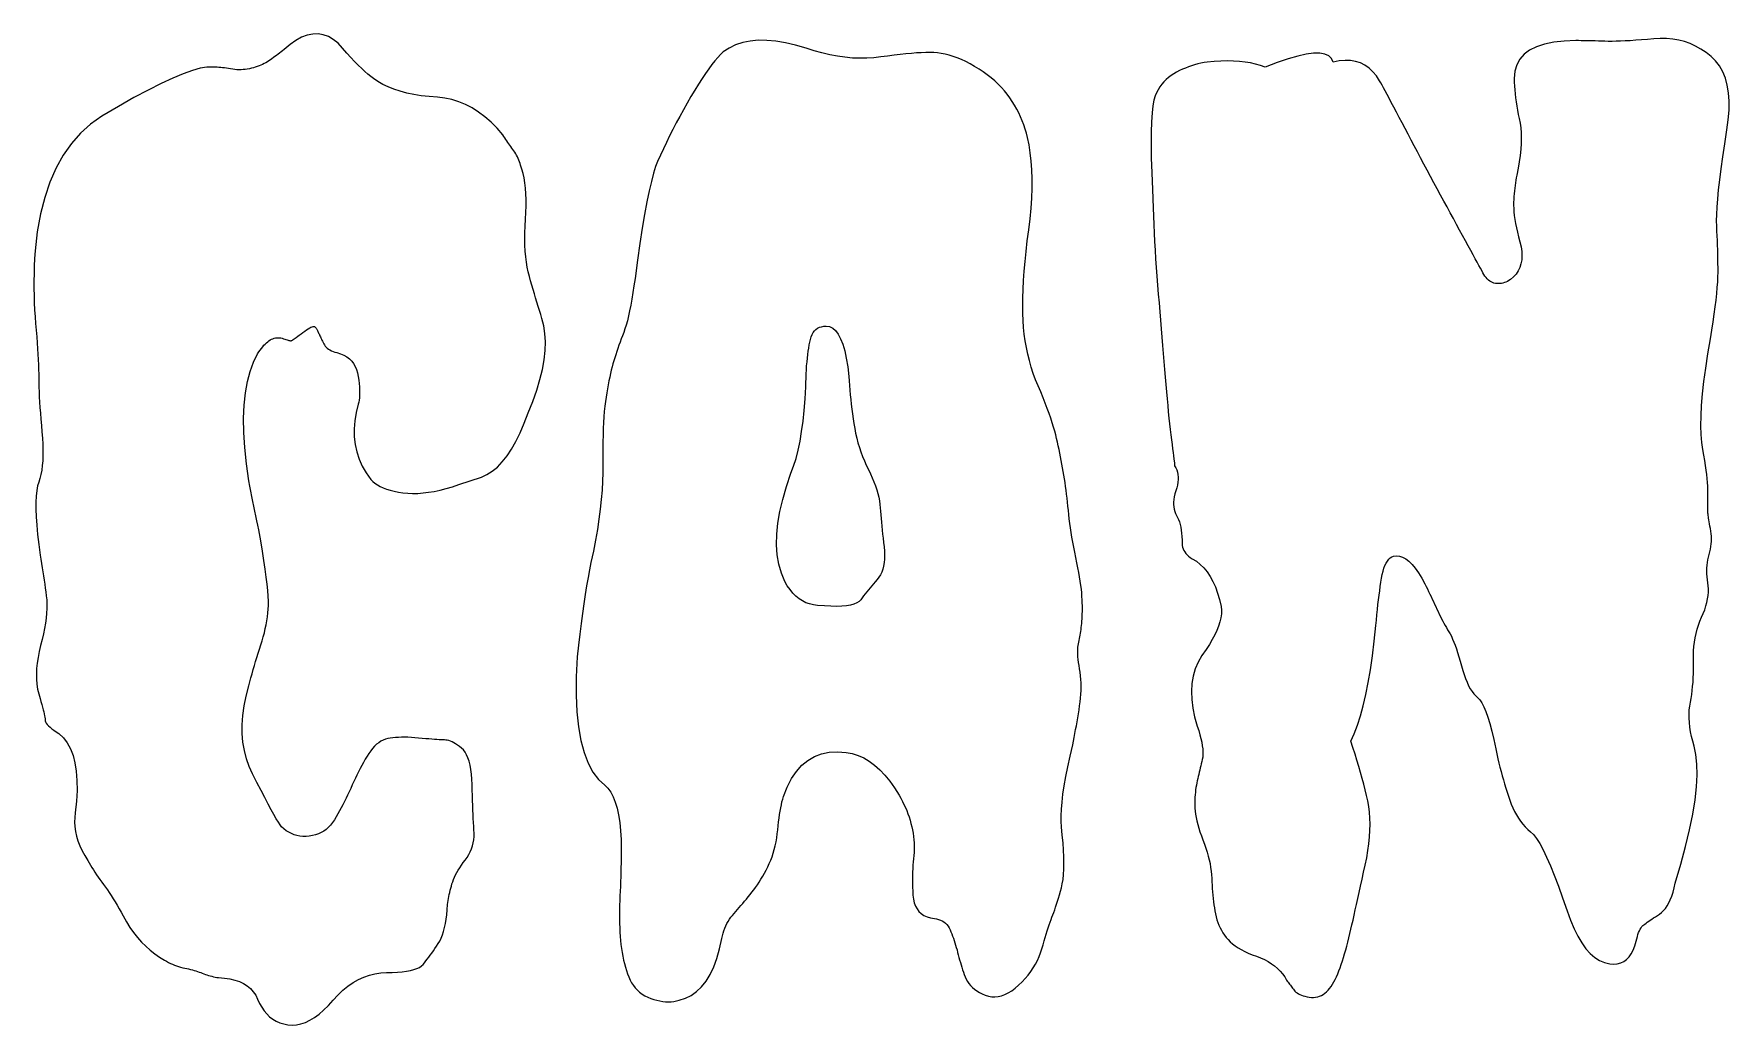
# Model space of a CAD drawing. Header units: millimetres. Extents: x 5 to 295, y 5 to 125.
# Drawn here: x 5 to 102.8, y 5 to 62.2 of the extents above; entities that cross this region are included whole.
import ezdxf

# ---------------------------------------------------------------- set-up
doc = ezdxf.new("R2010")
doc.units = ezdxf.units.MM

msp = doc.modelspace()

# ---------------------------------------------------------------- linework, layer by layer
at = {"layer": 'Schnitt'}
for points in [[(26.919, 58.703), (26.512, 58.788), (26.129, 58.888), (25.771, 59.005), (25.438, 59.138), (25.13, 59.287), (24.846, 59.452), (24.587, 59.632), (24.436, 59.744), (24.273, 59.876), (24.099, 60.029), (23.913, 60.201), (23.716, 60.394), (23.507, 60.608), (23.286, 60.842), (23.054, 61.096), (22.81, 61.37), (22.555, 61.665), (22.275, 61.883), (21.989, 62.045), (21.695, 62.15), (21.394, 62.199), (21.085, 62.191), (20.769, 62.126), (20.446, 62.005), (20.116, 61.827), (19.779, 61.593), (19.434, 61.302), (19.347, 61.23), (19.26, 61.159), (19.173, 61.09), (19.086, 61.023), (18.999, 60.957), (18.911, 60.892), (18.824, 60.829), (18.737, 60.767), (18.65, 60.707), (18.563, 60.648), (18.475, 60.592), (18.383, 60.538), (18.289, 60.487), (18.192, 60.439), (18.091, 60.394), (17.988, 60.352), (17.882, 60.313), (17.773, 60.277), (17.662, 60.243), (17.547, 60.213), (17.431, 60.186), (17.313, 60.165), (17.195, 60.149), (17.077, 60.138), (16.957, 60.131), (16.837, 60.13), (16.716, 60.134), (16.595, 60.143), (16.473, 60.157), (16.35, 60.177), (16.228, 60.197), (16.11, 60.216), (15.996, 60.232), (15.885, 60.246), (15.778, 60.258), (15.675, 60.268), (15.575, 60.276), (15.479, 60.281), (15.386, 60.284), (15.297, 60.286), (14.985, 60.283), (14.6, 60.219), (14.143, 60.092), (13.613, 59.902), (13.011, 59.651), (12.336, 59.336), (11.589, 58.96), (10.768, 58.521), (9.876, 58.019), (8.91, 57.455), (8.271, 56.999), (7.688, 56.471), (7.162, 55.872), (6.692, 55.202), (6.28, 54.461), (5.923, 53.649), (5.623, 52.766), (5.38, 51.812), (5.194, 50.786), (5.064, 49.689), (5.038, 49.242), (5.019, 48.801), (5.006, 48.366), (5, 47.936), (5, 47.512), (5.007, 47.094), (5.021, 46.682), (5.041, 46.275), (5.067, 45.875), (5.1, 45.48), (5.135, 45.096), (5.165, 44.727), (5.193, 44.373), (5.216, 44.034), (5.236, 43.711), (5.253, 43.403), (5.265, 43.11), (5.274, 42.832), (5.28, 42.57), (5.282, 42.323), (5.283, 42.076), (5.289, 41.816), (5.298, 41.542), (5.311, 41.255), (5.327, 40.953), (5.347, 40.638), (5.371, 40.309), (5.398, 39.966), (5.429, 39.609), (5.463, 39.238), (5.494, 38.87), (5.514, 38.518), (5.523, 38.185), (5.521, 37.868), (5.508, 37.569), (5.485, 37.288), (5.45, 37.023), (5.405, 36.777), (5.349, 36.547), (5.282, 36.335), (5.217, 36.11), (5.168, 35.842), (5.136, 35.53), (5.119, 35.174), (5.118, 34.775), (5.134, 34.332), (5.165, 33.846), (5.212, 33.316), (5.275, 32.743), (5.354, 32.126), (5.397, 31.88), (5.438, 31.637), (5.478, 31.395), (5.517, 31.156), (5.554, 30.919), (5.589, 30.684), (5.623, 30.452), (5.656, 30.221), (5.687, 29.993), (5.717, 29.767), (5.74, 29.536), (5.75, 29.292), (5.749, 29.037), (5.734, 28.768), (5.708, 28.488), (5.669, 28.195), (5.618, 27.89), (5.554, 27.572), (5.479, 27.243), (5.39, 26.9), (5.305, 26.556), (5.238, 26.221), (5.189, 25.894), (5.158, 25.577), (5.146, 25.267), (5.151, 24.967), (5.175, 24.675), (5.216, 24.392), (5.276, 24.118), (5.354, 23.852), (5.409, 23.67), (5.459, 23.501), (5.502, 23.345), (5.54, 23.202), (5.572, 23.072), (5.598, 22.955), (5.618, 22.851), (5.633, 22.761), (5.642, 22.683), (5.644, 22.618), (5.652, 22.558), (5.676, 22.493), (5.716, 22.425), (5.772, 22.351), (5.844, 22.274), (5.932, 22.192), (6.036, 22.105), (6.155, 22.014), (6.291, 21.919), (6.443, 21.82), (6.7, 21.578), (6.922, 21.289), (7.107, 20.951), (7.256, 20.566), (7.368, 20.133), (7.444, 19.651), (7.484, 19.122), (7.488, 18.545), (7.455, 17.92), (7.386, 17.248), (7.354, 16.985), (7.346, 16.719), (7.36, 16.451), (7.398, 16.179), (7.459, 15.905), (7.543, 15.628), (7.65, 15.348), (7.781, 15.065), (7.935, 14.779), (8.112, 14.49), (8.186, 14.358), (8.264, 14.226), (8.346, 14.091), (8.431, 13.956), (8.52, 13.818), (8.613, 13.68), (8.709, 13.54), (8.809, 13.398), (8.912, 13.255), (9.019, 13.111), (9.129, 12.962), (9.238, 12.806), (9.349, 12.643), (9.461, 12.472), (9.573, 12.294), (9.686, 12.109), (9.799, 11.917), (9.913, 11.717), (10.028, 11.51), (10.144, 11.296), (10.338, 10.957), (10.542, 10.637), (10.756, 10.336), (10.98, 10.054), (11.215, 9.79), (11.459, 9.546), (11.714, 9.32), (11.979, 9.113), (12.254, 8.925), (12.539, 8.756), (12.655, 8.686), (12.771, 8.621), (12.888, 8.561), (13.004, 8.507), (13.12, 8.457), (13.236, 8.412), (13.352, 8.373), (13.468, 8.338), (13.584, 8.309), (13.7, 8.284), (13.815, 8.262), (13.927, 8.238), (14.036, 8.213), (14.142, 8.186), (14.245, 8.157), (14.345, 8.128), (14.442, 8.096), (14.537, 8.064), (14.628, 8.03), (14.717, 7.994), (14.804, 7.959), (14.894, 7.926), (14.984, 7.895), (15.077, 7.866), (15.17, 7.84), (15.265, 7.816), (15.362, 7.793), (15.46, 7.774), (15.559, 7.756), (15.66, 7.74), (15.996, 7.715), (16.307, 7.668), (16.594, 7.599), (16.856, 7.508), (17.093, 7.395), (17.306, 7.261), (17.494, 7.105), (17.657, 6.927), (17.796, 6.728), (17.91, 6.506), (18.019, 6.256), (18.142, 6.029), (18.28, 5.824), (18.432, 5.641), (18.599, 5.481), (18.781, 5.344), (18.977, 5.229), (19.187, 5.136), (19.412, 5.066), (19.652, 5.019), (19.9, 5), (20.151, 5.017), (20.405, 5.07), (20.662, 5.158), (20.922, 5.282), (21.185, 5.441), (21.45, 5.636), (21.719, 5.866), (21.99, 6.132), (22.265, 6.434), (22.544, 6.737), (22.829, 7.009), (23.121, 7.248), (23.42, 7.456), (23.725, 7.631), (24.037, 7.775), (24.355, 7.887), (24.68, 7.967), (25.011, 8.014), (25.349, 8.03), (25.677, 8.035), (25.979, 8.049), (26.255, 8.073), (26.504, 8.106), (26.728, 8.148), (26.925, 8.2), (27.097, 8.262), (27.242, 8.332), (27.361, 8.413), (27.454, 8.502), (27.534, 8.599), (27.616, 8.701), (27.7, 8.808), (27.785, 8.92), (27.871, 9.037), (27.959, 9.16), (28.048, 9.287), (28.139, 9.42), (28.231, 9.557), (28.325, 9.7), (28.415, 9.853), (28.497, 10.022), (28.572, 10.207), (28.638, 10.408), (28.697, 10.625), (28.747, 10.858), (28.79, 11.107), (28.824, 11.372), (28.85, 11.653), (28.869, 11.95), (28.885, 12.066), (28.902, 12.183), (28.922, 12.301), (28.944, 12.42), (28.969, 12.539), (28.995, 12.659), (29.024, 12.78), (29.055, 12.902), (29.088, 13.024), (29.123, 13.147), (29.163, 13.272), (29.212, 13.4), (29.268, 13.53), (29.332, 13.664), (29.404, 13.8), (29.484, 13.94), (29.573, 14.082), (29.669, 14.227), (29.773, 14.375), (29.885, 14.526), (29.995, 14.681), (30.091, 14.84), (30.175, 15.003), (30.245, 15.171), (30.302, 15.343), (30.347, 15.519), (30.378, 15.7), (30.396, 15.885), (30.401, 16.074), (30.393, 16.268), (30.379, 16.47), (30.366, 16.686), (30.353, 16.915), (30.341, 17.156), (30.33, 17.411), (30.319, 17.679), (30.309, 17.96), (30.3, 18.254), (30.292, 18.561), (30.284, 18.881), (30.272, 19.196), (30.248, 19.487), (30.213, 19.756), (30.168, 20.001), (30.112, 20.223), (30.045, 20.422), (29.967, 20.598), (29.878, 20.75), (29.778, 20.879), (29.667, 20.985), (29.553, 21.075), (29.442, 21.155), (29.335, 21.226), (29.232, 21.287), (29.132, 21.339), (29.036, 21.382), (28.943, 21.415), (28.854, 21.438), (28.769, 21.452), (28.688, 21.457), (28.601, 21.458), (28.5, 21.461), (28.386, 21.467), (28.258, 21.475), (28.116, 21.484), (27.96, 21.496), (27.791, 21.51), (27.608, 21.527), (27.411, 21.545), (27.2, 21.566), (26.986, 21.585), (26.78, 21.599), (26.582, 21.608), (26.393, 21.612), (26.211, 21.611), (26.037, 21.605), (25.871, 21.594), (25.713, 21.578), (25.563, 21.556), (25.422, 21.53), (25.286, 21.493), (25.153, 21.443), (25.024, 21.377), (24.899, 21.297), (24.777, 21.203), (24.66, 21.094), (24.545, 20.971), (24.435, 20.833), (24.328, 20.681), (24.224, 20.514), (24.123, 20.338), (24.024, 20.161), (23.926, 19.981), (23.829, 19.799), (23.734, 19.615), (23.641, 19.429), (23.548, 19.241), (23.458, 19.05), (23.368, 18.858), (23.281, 18.663), (23.193, 18.468), (23.103, 18.277), (23.013, 18.088), (22.921, 17.902), (22.827, 17.719), (22.732, 17.539), (22.635, 17.362), (22.537, 17.188), (22.438, 17.017), (22.337, 16.848), (22.231, 16.689), (22.116, 16.544), (21.993, 16.413), (21.861, 16.297), (21.72, 16.195), (21.571, 16.108), (21.412, 16.036), (21.246, 15.978), (21.07, 15.934), (20.886, 15.905), (20.7, 15.891), (20.52, 15.892), (20.346, 15.908), (20.177, 15.94), (20.015, 15.987), (19.858, 16.049), (19.707, 16.126), (19.562, 16.219), (19.422, 16.326), (19.289, 16.449), (19.207, 16.558), (19.106, 16.711), (18.986, 16.907), (18.848, 17.146), (18.69, 17.429), (18.514, 17.756), (18.319, 18.126), (18.104, 18.54), (17.871, 18.997), (17.62, 19.498), (17.421, 19.927), (17.263, 20.374), (17.143, 20.839), (17.062, 21.321), (17.021, 21.82), (17.019, 22.337), (17.056, 22.871), (17.132, 23.422), (17.247, 23.991), (17.402, 24.578), (17.461, 24.811), (17.522, 25.044), (17.586, 25.278), (17.652, 25.513), (17.719, 25.748), (17.789, 25.984), (17.862, 26.221), (17.936, 26.459), (18.013, 26.697), (18.091, 26.937), (18.168, 27.175), (18.237, 27.411), (18.298, 27.645), (18.353, 27.877), (18.4, 28.107), (18.44, 28.334), (18.472, 28.56), (18.498, 28.783), (18.516, 29.004), (18.527, 29.223), (18.528, 29.462), (18.517, 29.745), (18.493, 30.072), (18.457, 30.442), (18.409, 30.856), (18.348, 31.313), (18.275, 31.814), (18.19, 32.358), (18.092, 32.946), (17.982, 33.577), (17.924, 33.841), (17.866, 34.109), (17.808, 34.381), (17.75, 34.657), (17.692, 34.938), (17.634, 35.223), (17.576, 35.513), (17.518, 35.807), (17.46, 36.105), (17.402, 36.408), (17.263, 37.396), (17.167, 38.327), (17.112, 39.201), (17.1, 40.019), (17.13, 40.781), (17.202, 41.485), (17.316, 42.133), (17.472, 42.725), (17.67, 43.26), (17.91, 43.738), (17.982, 43.851), (18.055, 43.956), (18.128, 44.054), (18.2, 44.145), (18.273, 44.228), (18.345, 44.304), (18.418, 44.373), (18.491, 44.435), (18.563, 44.489), (18.636, 44.536), (18.709, 44.576), (18.782, 44.609), (18.857, 44.634), (18.932, 44.653), (19.008, 44.663), (19.084, 44.667), (19.162, 44.663), (19.24, 44.653), (19.318, 44.634), (19.398, 44.609), (19.474, 44.582), (19.544, 44.558), (19.608, 44.538), (19.665, 44.522), (19.715, 44.509), (19.759, 44.5), (19.797, 44.495), (19.827, 44.493), (19.852, 44.495), (19.869, 44.5), (19.889, 44.511), (19.919, 44.531), (19.959, 44.558), (20.009, 44.593), (20.069, 44.636), (20.139, 44.687), (20.22, 44.747), (20.311, 44.814), (20.412, 44.889), (20.523, 44.972), (20.634, 45.054), (20.736, 45.124), (20.829, 45.184), (20.912, 45.233), (20.985, 45.271), (21.05, 45.299), (21.104, 45.315), (21.15, 45.32), (21.186, 45.315), (21.212, 45.299), (21.234, 45.275), (21.256, 45.249), (21.277, 45.22), (21.299, 45.188), (21.321, 45.153), (21.343, 45.116), (21.365, 45.075), (21.386, 45.031), (21.408, 44.985), (21.43, 44.936), (21.452, 44.884), (21.476, 44.83), (21.502, 44.773), (21.529, 44.715), (21.557, 44.654), (21.587, 44.592), (21.618, 44.527), (21.651, 44.46), (21.685, 44.39), (21.72, 44.319), (21.76, 44.248), (21.809, 44.182), (21.865, 44.121), (21.929, 44.063), (22.001, 44.01), (22.082, 43.962), (22.17, 43.917), (22.266, 43.877), (22.37, 43.842), (22.482, 43.811), (22.691, 43.745), (22.88, 43.663), (23.051, 43.565), (23.202, 43.451), (23.335, 43.321), (23.449, 43.175), (23.544, 43.013), (23.62, 42.835), (23.678, 42.641), (23.716, 42.432), (23.742, 42.22), (23.762, 42.019), (23.777, 41.831), (23.786, 41.654), (23.789, 41.488), (23.786, 41.334), (23.777, 41.192), (23.762, 41.061), (23.742, 40.942), (23.716, 40.835), (23.593, 40.347), (23.513, 39.871), (23.477, 39.407), (23.484, 38.954), (23.535, 38.513), (23.629, 38.083), (23.767, 37.665), (23.948, 37.258), (24.173, 36.864), (24.442, 36.48), (24.552, 36.368), (24.678, 36.264), (24.822, 36.168), (24.982, 36.08), (25.159, 36), (25.352, 35.927), (25.562, 35.863), (25.789, 35.807), (26.032, 35.759), (26.293, 35.718), (26.566, 35.69), (26.851, 35.679), (27.147, 35.685), (27.454, 35.707), (27.771, 35.746), (28.1, 35.801), (28.439, 35.873), (28.789, 35.962), (29.15, 36.068), (29.522, 36.19), (30.829, 36.626), (31.143, 36.767), (31.447, 36.959), (31.741, 37.203), (32.025, 37.497), (32.298, 37.841), (32.562, 38.237), (32.815, 38.683), (33.058, 39.18), (33.291, 39.728), (33.514, 40.327), (33.783, 40.995), (34.01, 41.636), (34.195, 42.25), (34.338, 42.835), (34.439, 43.393), (34.498, 43.924), (34.515, 44.427), (34.489, 44.902), (34.422, 45.35), (34.312, 45.77), (34.24, 46.004), (34.167, 46.239), (34.094, 46.477), (34.022, 46.717), (33.949, 46.959), (33.877, 47.203), (33.804, 47.449), (33.732, 47.698), (33.659, 47.949), (33.586, 48.202), (33.519, 48.463), (33.462, 48.74), (33.414, 49.032), (33.377, 49.34), (33.351, 49.662), (33.334, 50), (33.327, 50.353), (33.331, 50.721), (33.345, 51.105), (33.369, 51.504), (33.392, 51.901), (33.404, 52.279), (33.404, 52.638), (33.392, 52.979), (33.369, 53.3), (33.334, 53.603), (33.287, 53.886), (33.229, 54.151), (33.16, 54.397), (33.078, 54.625), (33.048, 54.725), (33.015, 54.823), (32.978, 54.92), (32.939, 55.014), (32.897, 55.105), (32.852, 55.195), (32.804, 55.282), (32.753, 55.368), (32.7, 55.451), (32.643, 55.532), (32.585, 55.612), (32.527, 55.693), (32.469, 55.775), (32.411, 55.857), (32.353, 55.94), (32.295, 56.024), (32.237, 56.108), (32.178, 56.194), (32.12, 56.28), (32.062, 56.366), (31.724, 56.754), (31.377, 57.104), (31.022, 57.416), (30.657, 57.69), (30.284, 57.927), (29.902, 58.126), (29.512, 58.287), (29.113, 58.41), (28.705, 58.496), (28.288, 58.544), (27.807, 58.581), (27.351, 58.634)], [(42.926, 6.715), (43.238, 6.937), (43.524, 7.212), (43.783, 7.541), (44.017, 7.923), (44.225, 8.359), (44.406, 8.849), (44.561, 9.393), (44.691, 9.99), (44.723, 10.147), (44.762, 10.299), (44.807, 10.446), (44.859, 10.588), (44.917, 10.725), (44.982, 10.857), (45.054, 10.983), (45.132, 11.105), (45.216, 11.221), (45.308, 11.333), (45.403, 11.443), (45.499, 11.555), (45.597, 11.669), (45.697, 11.786), (45.797, 11.904), (45.9, 12.025), (46.004, 12.148), (46.109, 12.273), (46.216, 12.401), (46.324, 12.53), (46.432, 12.664), (46.538, 12.803), (46.644, 12.948), (46.747, 13.099), (46.85, 13.256), (46.951, 13.419), (47.05, 13.587), (47.148, 13.761), (47.245, 13.941), (47.34, 14.127), (47.43, 14.318), (47.514, 14.514), (47.59, 14.716), (47.659, 14.922), (47.721, 15.134), (47.775, 15.351), (47.822, 15.572), (47.862, 15.799), (47.895, 16.031), (47.92, 16.268), (47.943, 16.503), (47.968, 16.728), (47.995, 16.944), (48.025, 17.15), (48.056, 17.347), (48.09, 17.535), (48.126, 17.713), (48.164, 17.882), (48.204, 18.041), (48.247, 18.191), (48.466, 18.739), (48.717, 19.222), (49, 19.639), (49.315, 19.991), (49.662, 20.278), (50.041, 20.499), (50.452, 20.655), (50.895, 20.746), (51.369, 20.771), (51.876, 20.731), (52.22, 20.667), (52.555, 20.563), (52.882, 20.418), (53.2, 20.232), (53.509, 20.006), (53.809, 19.738), (54.101, 19.431), (54.384, 19.082), (54.658, 18.693), (54.924, 18.264), (55.023, 18.089), (55.116, 17.912), (55.203, 17.735), (55.284, 17.555), (55.359, 17.375), (55.429, 17.193), (55.493, 17.009), (55.551, 16.824), (55.603, 16.637), (55.65, 16.449), (55.69, 16.261), (55.724, 16.073), (55.751, 15.886), (55.772, 15.7), (55.786, 15.515), (55.793, 15.33), (55.795, 15.146), (55.789, 14.963), (55.777, 14.78), (55.759, 14.599), (55.739, 14.414), (55.722, 14.224), (55.71, 14.028), (55.701, 13.826), (55.695, 13.619), (55.693, 13.405), (55.695, 13.186), (55.701, 12.961), (55.71, 12.73), (55.722, 12.494), (55.748, 12.265), (55.795, 12.057), (55.864, 11.87), (55.955, 11.704), (56.067, 11.559), (56.201, 11.436), (56.357, 11.333), (56.535, 11.251), (56.735, 11.191), (56.956, 11.151), (57.083, 11.132), (57.201, 11.102), (57.312, 11.062), (57.415, 11.012), (57.51, 10.952), (57.596, 10.881), (57.675, 10.801), (57.746, 10.71), (57.809, 10.609), (57.863, 10.498), (57.913, 10.38), (57.962, 10.26), (58.009, 10.137), (58.055, 10.01), (58.099, 9.881), (58.142, 9.749), (58.183, 9.614), (58.223, 9.476), (58.262, 9.335), (58.299, 9.192), (58.336, 9.047), (58.374, 8.903), (58.414, 8.759), (58.456, 8.617), (58.498, 8.475), (58.543, 8.334), (58.588, 8.193), (58.636, 8.054), (58.684, 7.915), (58.734, 7.776), (58.792, 7.642), (58.862, 7.514), (58.945, 7.392), (59.042, 7.277), (59.152, 7.169), (59.274, 7.067), (59.41, 6.971), (59.559, 6.882), (59.721, 6.8), (59.895, 6.724), (60.078, 6.665), (60.263, 6.631), (60.45, 6.624), (60.639, 6.643), (60.83, 6.688), (61.023, 6.759), (61.219, 6.856), (61.417, 6.98), (61.617, 7.129), (61.819, 7.305), (62.015, 7.496), (62.198, 7.691), (62.366, 7.89), (62.521, 8.094), (62.662, 8.303), (62.79, 8.515), (62.903, 8.732), (63.003, 8.954), (63.089, 9.179), (63.161, 9.409), (63.226, 9.637), (63.289, 9.854), (63.351, 10.06), (63.411, 10.257), (63.47, 10.444), (63.527, 10.62), (63.583, 10.786), (63.638, 10.942), (63.69, 11.088), (63.742, 11.224), (63.793, 11.358), (63.845, 11.501), (63.898, 11.652), (63.951, 11.81), (64.005, 11.977), (64.06, 12.151), (64.115, 12.334), (64.172, 12.524), (64.229, 12.723), (64.286, 12.929), (64.339, 13.154), (64.379, 13.407), (64.408, 13.688), (64.426, 13.998), (64.432, 14.336), (64.426, 14.702), (64.408, 15.096), (64.379, 15.519), (64.339, 15.97), (64.286, 16.449), (64.267, 16.745), (64.266, 17.079), (64.284, 17.453), (64.321, 17.866), (64.377, 18.318), (64.452, 18.81), (64.545, 19.34), (64.658, 19.91), (64.789, 20.519), (64.94, 21.167), (64.983, 21.385), (65.025, 21.605), (65.067, 21.827), (65.108, 22.049), (65.148, 22.274), (65.188, 22.499), (65.227, 22.726), (65.265, 22.955), (65.302, 23.185), (65.339, 23.417), (65.371, 23.647), (65.397, 23.874), (65.415, 24.097), (65.426, 24.317), (65.429, 24.533), (65.426, 24.745), (65.415, 24.953), (65.397, 25.159), (65.371, 25.36), (65.339, 25.558), (65.305, 25.749), (65.278, 25.929), (65.256, 26.1), (65.24, 26.26), (65.23, 26.41), (65.225, 26.551), (65.227, 26.68), (65.234, 26.8), (65.247, 26.91), (65.266, 27.009), (65.288, 27.105), (65.308, 27.202), (65.328, 27.302), (65.347, 27.404), (65.366, 27.508), (65.384, 27.614), (65.401, 27.723), (65.417, 27.834), (65.433, 27.947), (65.448, 28.062), (65.461, 28.181), (65.472, 28.307), (65.481, 28.439), (65.488, 28.578), (65.493, 28.724), (65.495, 28.876), (65.496, 29.034), (65.494, 29.2), (65.49, 29.371), (65.484, 29.549), (65.474, 29.737), (65.458, 29.937), (65.436, 30.149), (65.408, 30.374), (65.375, 30.611), (65.336, 30.86), (65.291, 31.122), (65.24, 31.396), (65.183, 31.682), (65.121, 31.981), (65.058, 32.282), (64.999, 32.577), (64.945, 32.866), (64.895, 33.148), (64.849, 33.423), (64.807, 33.692), (64.77, 33.954), (64.738, 34.21), (64.709, 34.46), (64.686, 34.702), (64.663, 34.94), (64.639, 35.176), (64.614, 35.408), (64.587, 35.637), (64.559, 35.864), (64.529, 36.087), (64.498, 36.308), (64.465, 36.525), (64.431, 36.74), (64.395, 36.952), (64.358, 37.163), (64.32, 37.373), (64.28, 37.584), (64.238, 37.794), (64.196, 38.005), (64.151, 38.215), (64.106, 38.426), (64.058, 38.636), (64.01, 38.846), (63.96, 39.057), (63.904, 39.275), (63.838, 39.507), (63.762, 39.754), (63.675, 40.015), (63.579, 40.291), (63.472, 40.581), (63.355, 40.886), (63.228, 41.205), (63.091, 41.539), (62.944, 41.887), (62.798, 42.245), (62.665, 42.607), (62.545, 42.974), (62.439, 43.345), (62.345, 43.72), (62.264, 44.1), (62.197, 44.483), (62.142, 44.872), (62.101, 45.264), (62.073, 45.661), (62.056, 46.073), (62.051, 46.509), (62.056, 46.97), (62.073, 47.455), (62.1, 47.966), (62.138, 48.501), (62.187, 49.06), (62.247, 49.644), (62.318, 50.253), (62.399, 50.887), (62.477, 51.522), (62.536, 52.134), (62.576, 52.723), (62.597, 53.291), (62.599, 53.835), (62.582, 54.358), (62.547, 54.857), (62.492, 55.334), (62.419, 55.789), (62.327, 56.221), (62.264, 56.466), (62.193, 56.708), (62.113, 56.945), (62.025, 57.179), (61.928, 57.41), (61.822, 57.637), (61.707, 57.86), (61.584, 58.079), (61.452, 58.295), (61.311, 58.507), (61.16, 58.715), (60.997, 58.917), (60.823, 59.113), (60.637, 59.303), (60.44, 59.487), (60.231, 59.666), (60.01, 59.838), (59.778, 60.005), (59.534, 60.167), (59.279, 60.322), (59.02, 60.467), (58.766, 60.598), (58.518, 60.714), (58.274, 60.815), (58.036, 60.902), (57.802, 60.975), (57.574, 61.033), (57.351, 61.077), (57.133, 61.106), (56.92, 61.12), (56.7, 61.124), (56.461, 61.122), (56.203, 61.113), (55.927, 61.097), (55.632, 61.075), (55.317, 61.046), (54.984, 61.011), (54.632, 60.969), (54.261, 60.921), (53.872, 60.866), (53.469, 60.819), (53.06, 60.794), (52.645, 60.79), (52.223, 60.808), (51.794, 60.848), (51.359, 60.91), (50.917, 60.993), (50.469, 61.098), (50.015, 61.225), (49.553, 61.374), (48.944, 61.555), (48.363, 61.691), (47.811, 61.781), (47.289, 61.827), (46.795, 61.828), (46.331, 61.784), (45.895, 61.694), (45.489, 61.56), (45.112, 61.381), (44.763, 61.156), (44.614, 61.013), (44.457, 60.844), (44.292, 60.65), (44.119, 60.431), (43.938, 60.186), (43.749, 59.915), (43.552, 59.62), (43.347, 59.299), (43.134, 58.952), (42.913, 58.58), (42.691, 58.196), (42.476, 57.815), (42.267, 57.436), (42.065, 57.059), (41.869, 56.684), (41.68, 56.311), (41.498, 55.941), (41.322, 55.572), (41.152, 55.206), (40.989, 54.842), (40.872, 54.54), (40.751, 54.154), (40.628, 53.686), (40.502, 53.135), (40.372, 52.502), (40.24, 51.785), (40.105, 50.986), (39.967, 50.105), (39.827, 49.14), (39.683, 48.093), (39.624, 47.67), (39.564, 47.271), (39.502, 46.897), (39.439, 46.548), (39.374, 46.224), (39.308, 45.924), (39.241, 45.649), (39.172, 45.399), (39.102, 45.173), (39.03, 44.972), (38.958, 44.784), (38.889, 44.597), (38.822, 44.412), (38.757, 44.229), (38.694, 44.047), (38.633, 43.866), (38.575, 43.687), (38.519, 43.509), (38.465, 43.332), (38.413, 43.157), (38.363, 42.979), (38.314, 42.792), (38.267, 42.596), (38.221, 42.391), (38.177, 42.178), (38.134, 41.956), (38.093, 41.725), (38.053, 41.485), (38.014, 41.237), (37.977, 40.98), (37.943, 40.709), (37.913, 40.417), (37.888, 40.105), (37.867, 39.773), (37.85, 39.42), (37.838, 39.047), (37.83, 38.653), (37.826, 38.24), (37.827, 37.806), (37.832, 37.351), (37.832, 36.877), (37.816, 36.382), (37.785, 35.866), (37.739, 35.331), (37.678, 34.775), (37.601, 34.199), (37.51, 33.602), (37.403, 32.985), (37.28, 32.348), (37.143, 31.69), (37.056, 31.27), (36.971, 30.822), (36.888, 30.347), (36.806, 29.844), (36.725, 29.314), (36.646, 28.755), (36.569, 28.17), (36.492, 27.556), (36.418, 26.916), (36.344, 26.247), (36.295, 25.102), (36.292, 24.047), (36.336, 23.081), (36.426, 22.206), (36.562, 21.421), (36.745, 20.726), (36.974, 20.12), (37.25, 19.605), (37.572, 19.18), (37.941, 18.844), (38.12, 18.664), (38.281, 18.441), (38.422, 18.176), (38.545, 17.869), (38.649, 17.52), (38.734, 17.129), (38.8, 16.695), (38.847, 16.22), (38.875, 15.703), (38.885, 15.143), (38.884, 14.881), (38.882, 14.617), (38.878, 14.353), (38.873, 14.086), (38.866, 13.818), (38.858, 13.549), (38.849, 13.278), (38.838, 13.006), (38.826, 12.733), (38.812, 12.458), (38.799, 12.184), (38.79, 11.913), (38.785, 11.647), (38.783, 11.383), (38.785, 11.124), (38.79, 10.868), (38.799, 10.616), (38.812, 10.367), (38.828, 10.122), (38.848, 9.881), (38.873, 9.645), (38.902, 9.414), (38.936, 9.189), (38.976, 8.97), (39.021, 8.756), (39.07, 8.549), (39.125, 8.347), (39.185, 8.151), (39.25, 7.961), (39.32, 7.776), (39.398, 7.601), (39.487, 7.437), (39.587, 7.284), (39.697, 7.144), (39.819, 7.014), (39.951, 6.897), (40.095, 6.791), (40.249, 6.696), (40.414, 6.614), (40.59, 6.543), (40.77, 6.483), (40.946, 6.434), (41.118, 6.396), (41.287, 6.368), (41.452, 6.352), (41.613, 6.347), (41.771, 6.352), (41.926, 6.368), (42.076, 6.396), (42.223, 6.434), (42.587, 6.548)], [(75.195, 60.525), (74.883, 60.576), (74.556, 60.612), (74.215, 60.634), (73.859, 60.641), (73.489, 60.634), (73.104, 60.612), (72.705, 60.576), (72.518, 60.544), (72.332, 60.506), (72.149, 60.463), (71.968, 60.413), (71.789, 60.358), (71.612, 60.297), (71.438, 60.23), (71.265, 60.158), (71.095, 60.079), (70.927, 59.995), (70.765, 59.903), (70.611, 59.801), (70.466, 59.688), (70.329, 59.566), (70.201, 59.433), (70.082, 59.29), (69.972, 59.137), (69.87, 58.973), (69.777, 58.8), (69.693, 58.616), (69.62, 58.382), (69.561, 58.056), (69.516, 57.639), (69.484, 57.13), (69.466, 56.53), (69.463, 55.838), (69.472, 55.055), (69.496, 54.18), (69.533, 53.214), (69.584, 52.157), (69.6, 51.676), (69.619, 51.192), (69.641, 50.704), (69.666, 50.212), (69.693, 49.717), (69.724, 49.218), (69.757, 48.715), (69.793, 48.209), (69.833, 47.699), (69.875, 47.185), (69.918, 46.674), (69.96, 46.169), (70.002, 45.672), (70.043, 45.182), (70.083, 44.7), (70.123, 44.224), (70.162, 43.756), (70.2, 43.295), (70.237, 42.842), (70.274, 42.395), (70.31, 41.961), (70.346, 41.542), (70.383, 41.139), (70.419, 40.752), (70.455, 40.381), (70.492, 40.027), (70.528, 39.688), (70.564, 39.365), (70.601, 39.058), (70.637, 38.767), (70.671, 38.497), (70.702, 38.254), (70.729, 38.038), (70.753, 37.849), (70.773, 37.687), (70.789, 37.552), (70.802, 37.443), (70.811, 37.362), (70.816, 37.307), (70.818, 37.279), (70.884, 37.16), (70.937, 37.035), (70.977, 36.904), (71.004, 36.768), (71.018, 36.626), (71.019, 36.478), (71.006, 36.324), (70.981, 36.164), (70.942, 35.999), (70.891, 35.827), (70.839, 35.656), (70.799, 35.492), (70.772, 35.334), (70.757, 35.183), (70.755, 35.038), (70.765, 34.9), (70.787, 34.768), (70.821, 34.643), (70.868, 34.524), (70.927, 34.412), (70.989, 34.298), (71.045, 34.173), (71.094, 34.036), (71.136, 33.889), (71.172, 33.732), (71.201, 33.563), (71.224, 33.383), (71.241, 33.193), (71.25, 32.991), (71.254, 32.779), (71.26, 32.679), (71.277, 32.582), (71.306, 32.487), (71.347, 32.396), (71.399, 32.307), (71.463, 32.222), (71.538, 32.139), (71.625, 32.059), (71.724, 31.982), (71.834, 31.908), (72.073, 31.763), (72.296, 31.589), (72.503, 31.386), (72.694, 31.153), (72.869, 30.892), (73.027, 30.602), (73.17, 30.282), (73.297, 29.934), (73.408, 29.557), (73.504, 29.15), (73.521, 28.943), (73.515, 28.726), (73.486, 28.501), (73.434, 28.268), (73.358, 28.025), (73.26, 27.774), (73.138, 27.514), (72.993, 27.246), (72.824, 26.969), (72.633, 26.683), (72.379, 26.325), (72.171, 25.948), (72.008, 25.553), (71.889, 25.138), (71.816, 24.705), (71.788, 24.253), (71.805, 23.782), (71.866, 23.292), (71.973, 22.783), (72.125, 22.255), (72.206, 22.001), (72.276, 21.76), (72.334, 21.534), (72.38, 21.321), (72.415, 21.121), (72.438, 20.936), (72.45, 20.764), (72.45, 20.607), (72.438, 20.462), (72.415, 20.332), (72.386, 20.209), (72.357, 20.085), (72.328, 19.962), (72.299, 19.839), (72.27, 19.715), (72.241, 19.592), (72.212, 19.469), (72.183, 19.345), (72.154, 19.222), (72.125, 19.098), (72.097, 18.973), (72.072, 18.844), (72.051, 18.712), (72.032, 18.576), (72.016, 18.436), (72.003, 18.293), (71.993, 18.146), (71.985, 17.995), (71.981, 17.841), (71.979, 17.683), (71.984, 17.519), (71.998, 17.348), (72.022, 17.168), (72.055, 16.981), (72.097, 16.785), (72.149, 16.581), (72.211, 16.37), (72.281, 16.15), (72.362, 15.923), (72.451, 15.687), (72.541, 15.45), (72.622, 15.216), (72.695, 14.985), (72.759, 14.758), (72.814, 14.535), (72.861, 14.316), (72.898, 14.1), (72.927, 13.887), (72.948, 13.679), (72.959, 13.474), (72.968, 13.272), (72.978, 13.073), (72.991, 12.877), (73.006, 12.684), (73.023, 12.494), (73.042, 12.307), (73.063, 12.122), (73.087, 11.941), (73.113, 11.762), (73.141, 11.587), (73.173, 11.415), (73.213, 11.247), (73.26, 11.084), (73.315, 10.925), (73.377, 10.77), (73.446, 10.62), (73.522, 10.474), (73.605, 10.333), (73.696, 10.195), (73.794, 10.063), (73.903, 9.934), (74.026, 9.81), (74.164, 9.69), (74.316, 9.575), (74.483, 9.464), (74.665, 9.357), (74.861, 9.255), (75.071, 9.157), (75.296, 9.063), (75.536, 8.974), (75.775, 8.882), (76, 8.779), (76.211, 8.667), (76.407, 8.544), (76.588, 8.411), (76.755, 8.268), (76.907, 8.115), (77.045, 7.952), (77.169, 7.779), (77.278, 7.595), (77.321, 7.537), (77.365, 7.479), (77.408, 7.421), (77.452, 7.363), (77.495, 7.305), (77.539, 7.247), (77.582, 7.189), (77.626, 7.13), (77.669, 7.072), (77.713, 7.014), (77.761, 6.958), (77.818, 6.905), (77.883, 6.857), (77.957, 6.811), (78.04, 6.769), (78.131, 6.731), (78.231, 6.697), (78.34, 6.666), (78.458, 6.639), (78.584, 6.615), (78.712, 6.6), (78.836, 6.596), (78.956, 6.605), (79.072, 6.627), (79.183, 6.661), (79.289, 6.707), (79.392, 6.765), (79.49, 6.836), (79.583, 6.919), (79.673, 7.014), (79.759, 7.121), (79.842, 7.236), (79.924, 7.362), (80.004, 7.496), (80.081, 7.64), (80.156, 7.794), (80.229, 7.957), (80.3, 8.129), (80.368, 8.311), (80.435, 8.502), (80.5, 8.701), (80.564, 8.907), (80.627, 9.119), (80.69, 9.338), (80.752, 9.564), (80.813, 9.795), (80.874, 10.034), (80.934, 10.279), (80.993, 10.53), (81.052, 10.788), (81.111, 11.058), (81.175, 11.344), (81.242, 11.647), (81.313, 11.967), (81.387, 12.303), (81.465, 12.656), (81.547, 13.026), (81.632, 13.413), (81.721, 13.816), (81.814, 14.236), (81.9, 14.658), (81.97, 15.069), (82.025, 15.468), (82.063, 15.856), (82.086, 16.232), (82.092, 16.596), (82.083, 16.949), (82.057, 17.29), (82.016, 17.619), (81.959, 17.937), (81.89, 18.252), (81.815, 18.574), (81.733, 18.903), (81.645, 19.238), (81.55, 19.579), (81.449, 19.927), (81.341, 20.282), (81.227, 20.643), (81.106, 21.01), (80.979, 21.385), (81.176, 21.817), (81.362, 22.302), (81.536, 22.839), (81.699, 23.428), (81.85, 24.07), (81.989, 24.764), (82.117, 25.51), (82.233, 26.308), (82.338, 27.159), (82.43, 28.062), (82.46, 28.376), (82.49, 28.681), (82.521, 28.977), (82.552, 29.263), (82.585, 29.54), (82.618, 29.808), (82.651, 30.066), (82.686, 30.314), (82.721, 30.553), (82.757, 30.783), (82.797, 30.998), (82.843, 31.194), (82.895, 31.37), (82.954, 31.526), (83.02, 31.663), (83.092, 31.78), (83.171, 31.878), (83.256, 31.956), (83.348, 32.014), (83.447, 32.053), (83.621, 32.077), (83.798, 32.059), (83.976, 32.001), (84.155, 31.902), (84.336, 31.763), (84.518, 31.583), (84.701, 31.362), (84.886, 31.101), (85.073, 30.799), (85.261, 30.457), (85.333, 30.311), (85.405, 30.166), (85.475, 30.021), (85.545, 29.876), (85.615, 29.731), (85.683, 29.586), (85.751, 29.441), (85.818, 29.295), (85.885, 29.15), (85.95, 29.005), (86.016, 28.861), (86.083, 28.721), (86.15, 28.583), (86.218, 28.448), (86.286, 28.316), (86.355, 28.186), (86.425, 28.06), (86.496, 27.937), (86.568, 27.816), (86.64, 27.699), (86.713, 27.575), (86.785, 27.435), (86.858, 27.278), (86.93, 27.106), (87.003, 26.918), (87.075, 26.715), (87.148, 26.495), (87.221, 26.259), (87.293, 26.007), (87.366, 25.739), (87.44, 25.472), (87.52, 25.224), (87.603, 24.993), (87.691, 24.781), (87.783, 24.587), (87.88, 24.411), (87.98, 24.253), (88.086, 24.113), (88.195, 23.992), (88.309, 23.888), (88.425, 23.768), (88.541, 23.597), (88.658, 23.373), (88.774, 23.099), (88.89, 22.773), (89.006, 22.395), (89.122, 21.965), (89.238, 21.485), (89.354, 20.952), (89.47, 20.368), (89.53, 20.122), (89.591, 19.878), (89.654, 19.635), (89.72, 19.393), (89.788, 19.153), (89.858, 18.914), (89.93, 18.677), (90.005, 18.441), (90.081, 18.206), (90.16, 17.973), (90.244, 17.746), (90.336, 17.529), (90.435, 17.322), (90.543, 17.126), (90.659, 16.939), (90.783, 16.763), (90.914, 16.597), (91.054, 16.441), (91.202, 16.295), (91.357, 16.159), (91.522, 15.996), (91.697, 15.767), (91.882, 15.473), (92.077, 15.114), (92.283, 14.689), (92.498, 14.199), (92.724, 13.644), (92.96, 13.024), (93.206, 12.338), (93.462, 11.587), (93.657, 11.047), (93.863, 10.559), (94.08, 10.124), (94.31, 9.74), (94.551, 9.409), (94.803, 9.131), (95.068, 8.904), (95.343, 8.73), (95.631, 8.608), (95.93, 8.538), (96.154, 8.525), (96.362, 8.544), (96.555, 8.595), (96.731, 8.678), (96.891, 8.792), (97.036, 8.939), (97.164, 9.118), (97.277, 9.328), (97.373, 9.571), (97.454, 9.845), (97.484, 9.985), (97.518, 10.115), (97.554, 10.235), (97.593, 10.344), (97.635, 10.444), (97.68, 10.533), (97.728, 10.612), (97.779, 10.681), (97.833, 10.74), (97.889, 10.788), (97.951, 10.834), (98.018, 10.883), (98.093, 10.935), (98.174, 10.992), (98.261, 11.051), (98.355, 11.115), (98.456, 11.182), (98.563, 11.253), (98.676, 11.327), (98.797, 11.405), (98.917, 11.495), (99.03, 11.604), (99.137, 11.733), (99.238, 11.881), (99.332, 12.049), (99.419, 12.237), (99.5, 12.444), (99.575, 12.671), (99.642, 12.917), (99.704, 13.183), (100.028, 14.281), (100.305, 15.311), (100.533, 16.273), (100.714, 17.166), (100.847, 17.992), (100.932, 18.749), (100.969, 19.437), (100.958, 20.058), (100.899, 20.61), (100.792, 21.094), (100.712, 21.381), (100.644, 21.66), (100.59, 21.932), (100.549, 22.197), (100.52, 22.455), (100.505, 22.705), (100.503, 22.949), (100.514, 23.184), (100.538, 23.413), (100.575, 23.634), (100.616, 23.855), (100.652, 24.08), (100.682, 24.31), (100.708, 24.546), (100.729, 24.787), (100.744, 25.032), (100.755, 25.283), (100.76, 25.539), (100.761, 25.8), (100.756, 26.066), (100.754, 26.332), (100.763, 26.594), (100.783, 26.852), (100.814, 27.105), (100.856, 27.354), (100.908, 27.599), (100.972, 27.839), (101.046, 28.075), (101.132, 28.306), (101.228, 28.533), (101.323, 28.756), (101.405, 28.973), (101.474, 29.185), (101.53, 29.393), (101.573, 29.595), (101.602, 29.792), (101.619, 29.984), (101.623, 30.171), (101.613, 30.352), (101.591, 30.529), (101.565, 30.702), (101.547, 30.873), (101.536, 31.042), (101.533, 31.208), (101.536, 31.373), (101.547, 31.535), (101.565, 31.695), (101.591, 31.853), (101.623, 32.009), (101.663, 32.162), (101.703, 32.314), (101.736, 32.466), (101.761, 32.616), (101.779, 32.766), (101.79, 32.915), (101.794, 33.064), (101.79, 33.211), (101.779, 33.358), (101.761, 33.504), (101.736, 33.65), (101.708, 33.79), (101.684, 33.92), (101.662, 34.04), (101.643, 34.149), (101.627, 34.249), (101.614, 34.338), (101.604, 34.417), (101.597, 34.486), (101.592, 34.545), (101.591, 34.593), (101.591, 35.755), (101.588, 35.923), (101.579, 36.109), (101.565, 36.312), (101.544, 36.533), (101.518, 36.771), (101.486, 37.026), (101.448, 37.299), (101.405, 37.589), (101.356, 37.897), (101.3, 38.222), (101.239, 38.626), (101.202, 39.082), (101.187, 39.59), (101.196, 40.15), (101.228, 40.762), (101.283, 41.427), (101.361, 42.144), (101.463, 42.914), (101.588, 43.735), (101.736, 44.609), (101.819, 45.105), (101.893, 45.576), (101.958, 46.022), (102.015, 46.444), (102.062, 46.841), (102.102, 47.213), (102.132, 47.561), (102.154, 47.884), (102.167, 48.182), (102.171, 48.456), (102.171, 48.704), (102.168, 48.956), (102.165, 49.212), (102.16, 49.472), (102.153, 49.735), (102.145, 50.001), (102.136, 50.272), (102.125, 50.546), (102.113, 50.823), (102.099, 51.105), (102.091, 51.415), (102.099, 51.78), (102.121, 52.199), (102.157, 52.672), (102.208, 53.2), (102.273, 53.783), (102.353, 54.42), (102.447, 55.111), (102.556, 55.857), (102.679, 56.657), (102.762, 57.248), (102.806, 57.802), (102.811, 58.319), (102.778, 58.799), (102.707, 59.242), (102.597, 59.648), (102.448, 60.017), (102.261, 60.349), (102.036, 60.644), (101.772, 60.902), (101.484, 61.128), (101.187, 61.326), (100.881, 61.497), (100.564, 61.64), (100.239, 61.755), (99.904, 61.843), (99.56, 61.903), (99.206, 61.936), (98.843, 61.941), (98.47, 61.919), (98.102, 61.884), (97.753, 61.855), (97.423, 61.829), (97.111, 61.808), (96.819, 61.792), (96.545, 61.779), (96.29, 61.771), (96.055, 61.768), (95.838, 61.768), (95.639, 61.773), (95.453, 61.78), (95.271, 61.786), (95.093, 61.792), (94.919, 61.797), (94.75, 61.801), (94.586, 61.804), (94.425, 61.806), (94.269, 61.808), (94.117, 61.809), (93.97, 61.81), (93.294, 61.788), (92.69, 61.723), (92.156, 61.614), (91.694, 61.461), (91.303, 61.265), (90.983, 61.026), (90.734, 60.743), (90.556, 60.416), (90.449, 60.046), (90.414, 59.632), (90.417, 59.413), (90.426, 59.191), (90.44, 58.966), (90.46, 58.738), (90.486, 58.507), (90.518, 58.274), (90.556, 58.037), (90.6, 57.798), (90.649, 57.555), (90.704, 57.31), (90.755, 57.055), (90.791, 56.784), (90.813, 56.498), (90.82, 56.195), (90.813, 55.877), (90.791, 55.542), (90.755, 55.191), (90.704, 54.825), (90.639, 54.442), (90.559, 54.044), (90.531, 53.898), (90.505, 53.749), (90.482, 53.599), (90.46, 53.446), (90.441, 53.291), (90.424, 53.134), (90.409, 52.975), (90.396, 52.813), (90.386, 52.649), (90.378, 52.484), (90.375, 52.31), (90.381, 52.125), (90.395, 51.927), (90.418, 51.717), (90.45, 51.495), (90.491, 51.26), (90.54, 51.013), (90.598, 50.753), (90.665, 50.482), (90.741, 50.197), (90.807, 49.914), (90.846, 49.646), (90.859, 49.392), (90.845, 49.152), (90.804, 48.927), (90.736, 48.717), (90.641, 48.521), (90.52, 48.339), (90.371, 48.173), (90.196, 48.02), (90.109, 47.966), (90.022, 47.919), (89.935, 47.879), (89.848, 47.846), (89.761, 47.821), (89.674, 47.802), (89.587, 47.792), (89.499, 47.788), (89.412, 47.792), (89.325, 47.802), (89.24, 47.822), (89.157, 47.85), (89.077, 47.888), (89, 47.936), (88.926, 47.993), (88.855, 48.059), (88.787, 48.135), (88.721, 48.22), (88.659, 48.315), (88.599, 48.419), (88.536, 48.539), (88.46, 48.679), (88.373, 48.841), (88.274, 49.023), (88.164, 49.227), (88.042, 49.451), (87.909, 49.697), (87.763, 49.964), (87.607, 50.251), (87.438, 50.56), (87.263, 50.882), (87.086, 51.208), (86.906, 51.538), (86.724, 51.872), (86.54, 52.211), (86.354, 52.555), (86.166, 52.902), (85.975, 53.254), (85.782, 53.611), (85.588, 53.971), (85.393, 54.332), (85.201, 54.688), (85.013, 55.04), (84.827, 55.388), (84.644, 55.731), (84.464, 56.07), (84.287, 56.405), (84.113, 56.735), (83.942, 57.061), (83.773, 57.383), (83.612, 57.691), (83.461, 57.978), (83.321, 58.243), (83.193, 58.486), (83.075, 58.707), (82.968, 58.907), (82.871, 59.084), (82.786, 59.24), (82.712, 59.375), (82.648, 59.487), (82.465, 59.772), (82.262, 60.018), (82.041, 60.225), (81.801, 60.393), (81.541, 60.521), (81.263, 60.611), (80.967, 60.661), (80.651, 60.672), (80.316, 60.643), (79.963, 60.576), (79.871, 60.782), (79.713, 60.936), (79.488, 61.037), (79.196, 61.087), (78.838, 61.084), (78.413, 61.029), (77.921, 60.921), (77.362, 60.762), (76.736, 60.55), (76.044, 60.286), (75.775, 60.38), (75.492, 60.46)], [(48.973, 37.7), (49.096, 38.182), (49.205, 38.701), (49.299, 39.257), (49.379, 39.848), (49.444, 40.476), (49.495, 41.14), (49.532, 41.84), (49.553, 42.577), (49.569, 42.819), (49.587, 43.052), (49.607, 43.275), (49.629, 43.488), (49.653, 43.693), (49.68, 43.888), (49.708, 44.073), (49.739, 44.249), (49.772, 44.416), (49.807, 44.573), (49.849, 44.718), (49.902, 44.847), (49.965, 44.961), (50.04, 45.06), (50.125, 45.144), (50.221, 45.213), (50.328, 45.266), (50.446, 45.304), (50.575, 45.327), (50.715, 45.335), (50.91, 45.306), (51.092, 45.219), (51.259, 45.074), (51.411, 44.87), (51.549, 44.609), (51.673, 44.29), (51.781, 43.912), (51.876, 43.477), (51.956, 42.983), (52.021, 42.432), (52.037, 42.169), (52.056, 41.905), (52.078, 41.638), (52.102, 41.369), (52.13, 41.098), (52.16, 40.825), (52.194, 40.549), (52.23, 40.272), (52.269, 39.992), (52.311, 39.71), (52.359, 39.429), (52.414, 39.151), (52.478, 38.877), (52.549, 38.607), (52.629, 38.34), (52.716, 38.077), (52.812, 37.818), (52.915, 37.562), (53.026, 37.31), (53.146, 37.061), (53.264, 36.817), (53.371, 36.578), (53.467, 36.344), (53.552, 36.115), (53.627, 35.891), (53.69, 35.672), (53.743, 35.458), (53.785, 35.25), (53.815, 35.046), (53.835, 34.847), (53.851, 34.649), (53.867, 34.444), (53.885, 34.233), (53.905, 34.017), (53.926, 33.795), (53.949, 33.567), (53.972, 33.334), (53.998, 33.094), (54.025, 32.849), (54.053, 32.598), (54.075, 32.35), (54.084, 32.116), (54.078, 31.894), (54.059, 31.686), (54.026, 31.491), (53.979, 31.309), (53.918, 31.14), (53.844, 30.984), (53.756, 30.841), (53.654, 30.711), (53.546, 30.588), (53.442, 30.467), (53.34, 30.347), (53.242, 30.229), (53.146, 30.112), (53.053, 29.996), (52.963, 29.883), (52.876, 29.77), (52.792, 29.659), (52.71, 29.549), (52.613, 29.448), (52.482, 29.362), (52.317, 29.291), (52.118, 29.236), (51.885, 29.196), (51.617, 29.171), (51.316, 29.161), (50.98, 29.166), (50.61, 29.187), (50.206, 29.223), (49.979, 29.25), (49.759, 29.301), (49.549, 29.377), (49.347, 29.478), (49.154, 29.604), (48.97, 29.754), (48.794, 29.929), (48.627, 30.129), (48.469, 30.353), (48.32, 30.602), (48.127, 31.082), (47.986, 31.595), (47.895, 32.139), (47.855, 32.715), (47.866, 33.323), (47.928, 33.963), (48.04, 34.636), (48.203, 35.34), (48.417, 36.075), (48.682, 36.843), (48.835, 37.253)]]:
    msp.add_lwpolyline(points, close=True, dxfattribs=at)

doc.saveas('drawing.dxf')
